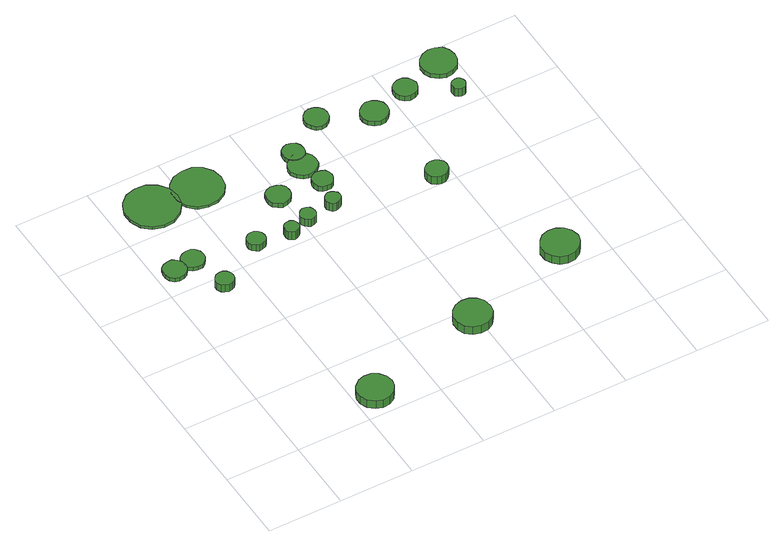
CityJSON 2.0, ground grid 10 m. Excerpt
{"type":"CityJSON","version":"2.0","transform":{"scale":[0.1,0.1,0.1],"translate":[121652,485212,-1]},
"CityObjects":{
"tree1":{"type":"SolitaryVegetationObject","attributes":{"function":"something"},"geometry":[{"type":"MultiSurface","lod":"1","boundaries":[[[0,1,2,3,4,5,6,7,8,9,10,11,12,13,14]],[[15,16,17,18,19,20,21,22,23,24,25,26,27,28,29]],[[0,29,28,1]],[[1,28,27,2]],[[2,27,26,3]],[[3,26,25,4]],[[4,25,24,5]],[[5,24,23,6]],[[6,23,22,7]],[[7,22,21,8]],[[8,21,20,9]],[[9,20,19,10]],[[10,19,18,11]],[[11,18,17,12]],[[12,17,16,13]],[[13,16,15,14]],[[14,15,29,0]]]}]},
"tree2":{"type":"SolitaryVegetationObject","attributes":{"function":"something"},"geometry":[{"type":"MultiSurface","lod":"1","boundaries":[[[30,31,32,33,34,35,36,37,38,39,40,41,42,43,44]],[[45,46,47,48,49,50,51,52,53,54,55,56,57,58,59]],[[30,59,58,31]],[[31,58,57,32]],[[32,57,56,33]],[[33,56,55,34]],[[34,55,54,35]],[[35,54,53,36]],[[36,53,52,37]],[[37,52,51,38]],[[38,51,50,39]],[[39,50,49,40]],[[40,49,48,41]],[[41,48,47,42]],[[42,47,46,43]],[[43,46,45,44]],[[44,45,59,30]]]}]},
"tree3":{"type":"SolitaryVegetationObject","attributes":{"function":"something"},"geometry":[{"type":"MultiSurface","lod":"1","boundaries":[[[60,61,62,63,64,65,66,67,68,69,70,71,72,73,74]],[[75,76,77,78,79,80,81,82,83,84,85,86,87,88,89]],[[60,89,88,61]],[[61,88,87,62]],[[62,87,86,63]],[[63,86,85,64]],[[64,85,84,65]],[[65,84,83,66]],[[66,83,82,67]],[[67,82,81,68]],[[68,81,80,69]],[[69,80,79,70]],[[70,79,78,71]],[[71,78,77,72]],[[72,77,76,73]],[[73,76,75,74]],[[74,75,89,60]]]}]},
"tree4":{"type":"SolitaryVegetationObject","attributes":{"function":"something"},"geometry":[{"type":"MultiSurface","lod":"1","boundaries":[[[90,91,92,93,94,95,96,97,98,99,100,101,102,103,104]],[[105,106,107,108,109,110,111,112,113,114,115,116,117,118,119]],[[90,119,118,91]],[[91,118,117,92]],[[92,117,116,93]],[[93,116,115,94]],[[94,115,114,95]],[[95,114,113,96]],[[96,113,112,97]],[[97,112,111,98]],[[98,111,110,99]],[[99,110,109,100]],[[100,109,108,101]],[[101,108,107,102]],[[102,107,106,103]],[[103,106,105,104]],[[104,105,119,90]]]}]},
"tree5":{"type":"SolitaryVegetationObject","attributes":{"function":"something"},"geometry":[{"type":"MultiSurface","lod":"1","boundaries":[[[120,121,122,123,124,125,126,127,128,129,130,131,132,133,134]],[[135,136,137,138,139,140,141,142,143,144,145,146,147,148,149]],[[120,149,148,121]],[[121,148,147,122]],[[122,147,146,123]],[[123,146,145,124]],[[124,145,144,125]],[[125,144,143,126]],[[126,143,142,127]],[[127,142,141,128]],[[128,141,140,129]],[[129,140,139,130]],[[130,139,138,131]],[[131,138,137,132]],[[132,137,136,133]],[[133,136,135,134]],[[134,135,149,120]]]}]},
"tree6":{"type":"SolitaryVegetationObject","attributes":{"function":"something"},"geometry":[{"type":"MultiSurface","lod":"1","boundaries":[[[150,151,152,153,154,155,156,157,158,159,160,161,162,163,164]],[[165,166,167,168,169,170,171,172,173,174,175,176,177,178,179]],[[150,179,178,151]],[[151,178,177,152]],[[152,177,176,153]],[[153,176,175,154]],[[154,175,174,155]],[[155,174,173,156]],[[156,173,172,157]],[[157,172,171,158]],[[158,171,170,159]],[[159,170,169,160]],[[160,169,168,161]],[[161,168,167,162]],[[162,167,166,163]],[[163,166,165,164]],[[164,165,179,150]]]}]},
"tree7":{"type":"SolitaryVegetationObject","attributes":{"function":"something"},"geometry":[{"type":"MultiSurface","lod":"1","boundaries":[[[180,181,182,183,184,185,186,187,188,189,190,191,192,193,194]],[[195,196,197,198,199,200,201,202,203,204,205,206,207,208,209]],[[180,209,208,181]],[[181,208,207,182]],[[182,207,206,183]],[[183,206,205,184]],[[184,205,204,185]],[[185,204,203,186]],[[186,203,202,187]],[[187,202,201,188]],[[188,201,200,189]],[[189,200,199,190]],[[190,199,198,191]],[[191,198,197,192]],[[192,197,196,193]],[[193,196,195,194]],[[194,195,209,180]]]}]},
"tree8":{"type":"SolitaryVegetationObject","attributes":{"function":"something"},"geometry":[{"type":"MultiSurface","lod":"1","boundaries":[[[210,211,212,213,214,215,216,217,218,219,220,221,222,223,224]],[[225,226,227,228,229,230,231,232,233,234,235,236,237,238,239]],[[210,239,238,211]],[[211,238,237,212]],[[212,237,236,213]],[[213,236,235,214]],[[214,235,234,215]],[[215,234,233,216]],[[216,233,232,217]],[[217,232,231,218]],[[218,231,230,219]],[[219,230,229,220]],[[220,229,228,221]],[[221,228,227,222]],[[222,227,226,223]],[[223,226,225,224]],[[224,225,239,210]]]}]},
"tree9":{"type":"SolitaryVegetationObject","attributes":{"function":"something"},"geometry":[{"type":"MultiSurface","lod":"1","boundaries":[[[240,241,242,243,244,245,246,247,248,249,250,251,252,253,254]],[[255,256,257,258,259,260,261,262,263,264,265,266,267,268,269]],[[240,269,268,241]],[[241,268,267,242]],[[242,267,266,243]],[[243,266,265,244]],[[244,265,264,245]],[[245,264,263,246]],[[246,263,262,247]],[[247,262,261,248]],[[248,261,260,249]],[[249,260,259,250]],[[250,259,258,251]],[[251,258,257,252]],[[252,257,256,253]],[[253,256,255,254]],[[254,255,269,240]]]}]},
"tree10":{"type":"SolitaryVegetationObject","attributes":{"function":"something"},"geometry":[{"type":"MultiSurface","lod":"1","boundaries":[[[270,271,272,273,274,275,276,277,278,279,280,281,282,283,284]],[[285,286,287,288,289,290,291,292,293,294,295,296,297,298,299]],[[270,299,298,271]],[[271,298,297,272]],[[272,297,296,273]],[[273,296,295,274]],[[274,295,294,275]],[[275,294,293,276]],[[276,293,292,277]],[[277,292,291,278]],[[278,291,290,279]],[[279,290,289,280]],[[280,289,288,281]],[[281,288,287,282]],[[282,287,286,283]],[[283,286,285,284]],[[284,285,299,270]]]}]},
"tree11":{"type":"SolitaryVegetationObject","attributes":{"function":"something"},"geometry":[{"type":"MultiSurface","lod":"1","boundaries":[[[300,301,302,303,304,305,306,307,308,309,310,311,312,313,314]],[[315,316,317,318,319,320,321,322,323,324,325,326,327,328,329]],[[300,329,328,301]],[[301,328,327,302]],[[302,327,326,303]],[[303,326,325,304]],[[304,325,324,305]],[[305,324,323,306]],[[306,323,322,307]],[[307,322,321,308]],[[308,321,320,309]],[[309,320,319,310]],[[310,319,318,311]],[[311,318,317,312]],[[312,317,316,313]],[[313,316,315,314]],[[314,315,329,300]]]}]},
"tree12":{"type":"SolitaryVegetationObject","attributes":{"function":"something"},"geometry":[{"type":"MultiSurface","lod":"1","boundaries":[[[330,331,332,333,334,335,336,337,338,339,340,341,342,343,344]],[[345,346,347,348,349,350,351,352,353,354,355,356,357,358,359]],[[330,359,358,331]],[[331,358,357,332]],[[332,357,356,333]],[[333,356,355,334]],[[334,355,354,335]],[[335,354,353,336]],[[336,353,352,337]],[[337,352,351,338]],[[338,351,350,339]],[[339,350,349,340]],[[340,349,348,341]],[[341,348,347,342]],[[342,347,346,343]],[[343,346,345,344]],[[344,345,359,330]]]}]},
"tree13":{"type":"SolitaryVegetationObject","attributes":{"function":"something"},"geometry":[{"type":"MultiSurface","lod":"1","boundaries":[[[360,361,362,363,364,365,366,367,368,369,370,371,372,373,374]],[[375,376,377,378,379,380,381,382,383,384,385,386,387,388,389]],[[360,389,388,361]],[[361,388,387,362]],[[362,387,386,363]],[[363,386,385,364]],[[364,385,384,365]],[[365,384,383,366]],[[366,383,382,367]],[[367,382,381,368]],[[368,381,380,369]],[[369,380,379,370]],[[370,379,378,371]],[[371,378,377,372]],[[372,377,376,373]],[[373,376,375,374]],[[374,375,389,360]]]}]},
"tree14":{"type":"SolitaryVegetationObject","attributes":{"function":"something"},"geometry":[{"type":"MultiSurface","lod":"1","boundaries":[[[390,391,392,393,394,395,396,397,398,399,400,401,402,403,404]],[[405,406,407,408,409,410,411,412,413,414,415,416,417,418,419]],[[390,419,418,391]],[[391,418,417,392]],[[392,417,416,393]],[[393,416,415,394]],[[394,415,414,395]],[[395,414,413,396]],[[396,413,412,397]],[[397,412,411,398]],[[398,411,410,399]],[[399,410,409,400]],[[400,409,408,401]],[[401,408,407,402]],[[402,407,406,403]],[[403,406,405,404]],[[404,405,419,390]]]}]},
"tree15":{"type":"SolitaryVegetationObject","attributes":{"function":"something"},"geometry":[{"type":"MultiSurface","lod":"1","boundaries":[[[420,421,422,423,424,425,426,427,428,429,430,431,432,433,434]],[[435,436,437,438,439,440,441,442,443,444,445,446,447,448,449]],[[420,449,448,421]],[[421,448,447,422]],[[422,447,446,423]],[[423,446,445,424]],[[424,445,444,425]],[[425,444,443,426]],[[426,443,442,427]],[[427,442,441,428]],[[428,441,440,429]],[[429,440,439,430]],[[430,439,438,431]],[[431,438,437,432]],[[432,437,436,433]],[[433,436,435,434]],[[434,435,449,420]]]}]},
"tree16":{"type":"SolitaryVegetationObject","attributes":{"function":"something"},"geometry":[{"type":"MultiSurface","lod":"1","boundaries":[[[450,451,452,453,454,455,456,457,458,459,460,461,462,463,464]],[[465,466,467,468,469,470,471,472,473,474,475,476,477,478,479]],[[450,479,478,451]],[[451,478,477,452]],[[452,477,476,453]],[[453,476,475,454]],[[454,475,474,455]],[[455,474,473,456]],[[456,473,472,457]],[[457,472,471,458]],[[458,471,470,459]],[[459,470,469,460]],[[460,469,468,461]],[[461,468,467,462]],[[462,467,466,463]],[[463,466,465,464]],[[464,465,479,450]]]}]},
"tree17":{"type":"SolitaryVegetationObject","attributes":{"function":"something"},"geometry":[{"type":"MultiSurface","lod":"1","boundaries":[[[480,481,482,483,484,485,486,487,488,489,490,491,492,493,494]],[[495,496,497,498,499,500,501,502,503,504,505,506,507,508,509]],[[480,509,508,481]],[[481,508,507,482]],[[482,507,506,483]],[[483,506,505,484]],[[484,505,504,485]],[[485,504,503,486]],[[486,503,502,487]],[[487,502,501,488]],[[488,501,500,489]],[[489,500,499,490]],[[490,499,498,491]],[[491,498,497,492]],[[492,497,496,493]],[[493,496,495,494]],[[494,495,509,480]]]}]},
"tree18":{"type":"SolitaryVegetationObject","attributes":{"function":"something"},"geometry":[{"type":"MultiSurface","lod":"1","boundaries":[[[510,511,512,513,514,515,516,517,518,519,520,521,522,523,524]],[[525,526,527,528,529,530,531,532,533,534,535,536,537,538,539]],[[510,539,538,511]],[[511,538,537,512]],[[512,537,536,513]],[[513,536,535,514]],[[514,535,534,515]],[[515,534,533,516]],[[516,533,532,517]],[[517,532,531,518]],[[518,531,530,519]],[[519,530,529,520]],[[520,529,528,521]],[[521,528,527,522]],[[522,527,526,523]],[[523,526,525,524]],[[524,525,539,510]]]}]},
"tree19":{"type":"SolitaryVegetationObject","attributes":{"function":"something"},"geometry":[{"type":"MultiSurface","lod":"1","boundaries":[[[540,541,542,543,544,545,546,547,548,549,550,551,552,553,554]],[[555,556,557,558,559,560,561,562,563,564,565,566,567,568,569]],[[540,569,568,541]],[[541,568,567,542]],[[542,567,566,543]],[[543,566,565,544]],[[544,565,564,545]],[[545,564,563,546]],[[546,563,562,547]],[[547,562,561,548]],[[548,561,560,549]],[[549,560,559,550]],[[550,559,558,551]],[[551,558,557,552]],[[552,557,556,553]],[[553,556,555,554]],[[554,555,569,540]]]}]},
"tree20":{"type":"SolitaryVegetationObject","attributes":{"function":"something"},"geometry":[{"type":"MultiSurface","lod":"1","boundaries":[[[570,571,572,573,574,575,576,577,578,579,580,581,582,583,584]],[[585,586,587,588,589,590,591,592,593,594,595,596,597,598,599]],[[570,599,598,571]],[[571,598,597,572]],[[572,597,596,573]],[[573,596,595,574]],[[574,595,594,575]],[[575,594,593,576]],[[576,593,592,577]],[[577,592,591,578]],[[578,591,590,579]],[[579,590,589,580]],[[580,589,588,581]],[[581,588,587,582]],[[582,587,586,583]],[[583,586,585,584]],[[584,585,599,570]]]}]},
"tree21":{"type":"SolitaryVegetationObject","attributes":{"function":"something"},"geometry":[{"type":"MultiSurface","lod":"1","boundaries":[[[600,601,602,603,604,605,606,607,608,609,610,611,612,613,614]],[[615,616,617,618,619,620,621,622,623,624,625,626,627,628,629]],[[600,629,628,601]],[[601,628,627,602]],[[602,627,626,603]],[[603,626,625,604]],[[604,625,624,605]],[[605,624,623,606]],[[606,623,622,607]],[[607,622,621,608]],[[608,621,620,609]],[[609,620,619,610]],[[610,619,618,611]],[[611,618,617,612]],[[612,617,616,613]],[[613,616,615,614]],[[614,615,629,600]]]}]},
"tree22":{"type":"SolitaryVegetationObject","attributes":{"function":"something"},"geometry":[{"type":"MultiSurface","lod":"1","boundaries":[[[630,631,632,633,634,635,636,637,638,639,640,641,642,643,644]],[[645,646,647,648,649,650,651,652,653,654,655,656,657,658,659]],[[630,659,658,631]],[[631,658,657,632]],[[632,657,656,633]],[[633,656,655,634]],[[634,655,654,635]],[[635,654,653,636]],[[636,653,652,637]],[[637,652,651,638]],[[638,651,650,639]],[[639,650,649,640]],[[640,649,648,641]],[[641,648,647,642]],[[642,647,646,643]],[[643,646,645,644]],[[644,645,659,630]]]}]}
},
"vertices":[
[40,335,6],[39,341,6],[35,346,6],[30,350,6],[23,350,6],[17,348,6],[12,344,6],[10,338,6],[10,332,6],[12,326,6],[17,321,6],[23,319,6],[30,320,6],[35,323,6],[39,328,6],[39,328,0],[35,323,0],[30,320,0],[23,319,0],[17,321,0],[12,326,0],[10,332,0],[10,338,0],[12,344,0],[17,348,0],[23,350,0],[30,350,0],[35,346,0],[39,341,0],[40,335,0],
[150,31,15],[148,41,15],[142,49,15],[134,54,15],[124,55,15],[115,52,15],[107,45,15],[103,36,15],[103,27,15],[107,18,15],[115,11,15],[124,8,15],[134,9,15],[142,14,15],[148,22,15],[148,22,2],[142,14,2],[134,9,2],[124,8,2],[115,11,2],[107,18,2],[103,27,2],[103,36,2],[107,45,2],[115,52,2],[124,55,2],[134,54,2],[142,49,2],[148,41,2],[150,31,2],
[76,282,16],[75,287,16],[72,291,16],[68,294,16],[63,294,16],[58,293,16],[54,289,16],[52,285,16],[52,280,16],[54,275,16],[58,272,16],[63,270,16],[68,271,16],[72,273,16],[75,277,16],[75,277,4],[72,273,4],[68,271,4],[63,270,4],[58,272,4],[54,275,4],[52,280,4],[52,285,4],[54,289,4],[58,293,4],[63,294,4],[68,294,4],[72,291,4],[75,287,4],[76,282,4],
[68,339,6],[67,345,6],[63,351,6],[58,354,6],[51,354,6],[45,352,6],[40,348,6],[38,342,6],[38,336,6],[40,330,6],[45,326,6],[51,324,6],[58,324,6],[63,328,6],[67,333,6],[67,333,0],[63,328,0],[58,324,0],[51,324,0],[45,326,0],[40,330,0],[38,336,0],[38,342,0],[40,348,0],[45,352,0],[51,354,0],[58,354,0],[63,351,0],[67,345,0],[68,339,0],
[93,442,4],[90,457,4],[81,469,4],[68,477,4],[53,478,4],[39,474,4],[28,464,4],[22,450,4],[22,435,4],[28,421,4],[39,411,4],[53,407,4],[68,408,4],[81,416,4],[90,428,4],[90,428,0],[81,416,0],[68,408,0],[53,407,0],[39,411,0],[28,421,0],[22,435,0],[22,450,0],[28,464,0],[39,474,0],[53,478,0],[68,477,0],[81,469,0],[90,457,0],[93,442,0],
[146,326,10],[145,331,10],[142,335,10],[137,338,10],[132,338,10],[128,337,10],[124,333,10],[122,329,10],[122,324,10],[124,319,10],[128,316,10],[132,314,10],[137,315,10],[142,317,10],[145,321,10],[145,321,0],[142,317,0],[137,315,0],[132,314,0],[128,316,0],[124,319,0],[122,324,0],[122,329,0],[124,333,0],[128,337,0],[132,338,0],[137,338,0],[142,335,0],[145,331,0],[146,326,0],
[154,442,4],[151,456,4],[143,467,4],[131,474,4],[117,475,4],[103,471,4],[93,462,4],[87,449,4],[87,435,4],[93,422,4],[103,413,4],[117,409,4],[131,410,4],[143,417,4],[151,428,4],[151,428,0],[143,417,0],[131,410,0],[117,409,0],[103,413,0],[93,422,0],[87,435,0],[87,449,0],[93,462,0],[103,471,0],[117,475,0],[131,474,0],[143,467,0],[151,456,0],[154,442,0],
[189,318,14],[188,322,14],[186,326,14],[182,328,14],[178,328,14],[174,327,14],[171,324,14],[170,320,14],[170,316,14],[171,312,14],[174,310,14],[178,308,14],[182,309,14],[186,311,14],[188,314,14],[188,314,1],[186,311,1],[182,309,1],[178,308,1],[174,310,1],[171,312,1],[170,316,1],[170,320,1],[171,324,1],[174,327,1],[178,328,1],[182,328,1],[186,326,1],[188,322,1],[189,318,1],
[218,328,13],[217,332,13],[215,336,13],[211,338,13],[206,339,13],[202,337,13],[199,334,13],[197,330,13],[197,326,13],[199,322,13],[202,319,13],[206,317,13],[211,318,13],[215,320,13],[217,324,13],[217,324,1],[215,320,1],[211,318,1],[206,317,1],[202,319,1],[199,322,1],[197,326,1],[197,330,1],[199,334,1],[202,337,1],[206,339,1],[211,338,1],[215,336,1],[217,332,1],[218,328,1],
[212,379,7],[211,386,7],[207,391,7],[201,394,7],[194,395,7],[188,393,7],[183,389,7],[181,383,7],[181,376,7],[183,370,7],[188,366,7],[194,363,7],[201,364,7],[207,367,7],[211,373,7],[211,373,0],[207,367,0],[201,364,0],[194,363,0],[188,366,0],[183,370,0],[181,376,0],[181,383,0],[183,389,0],[188,393,0],[194,395,0],[201,394,0],[207,391,0],[211,386,0],[212,379,0],
[317,80,15],[315,91,15],[309,99,15],[300,104,15],[290,105,15],[280,102,15],[272,95,15],[268,86,15],[268,75,15],[272,66,15],[280,59,15],[290,56,15],[300,57,15],[309,62,15],[315,70,15],[315,70,2],[309,62,2],[300,57,2],[290,56,2],[280,59,2],[272,66,2],[268,75,2],[268,86,2],[272,95,2],[280,102,2],[290,105,2],[300,104,2],[309,99,2],[315,91,2],[317,80,2],
[257,334,15],[256,339,15],[253,342,15],[249,344,15],[245,345,15],[241,343,15],[238,340,15],[236,337,15],[236,332,15],[238,328,15],[241,325,15],[245,324,15],[249,325,15],[253,327,15],[256,330,15],[256,330,2],[253,327,2],[249,325,2],[245,324,2],[241,325,2],[238,328,2],[236,332,2],[236,337,2],[238,340,2],[241,343,2],[245,345,2],[249,344,2],[253,342,2],[256,339,2],[257,334,2],
[269,374,8],[268,380,8],[265,385,8],[260,387,8],[254,388,8],[248,386,8],[244,382,8],[242,377,8],[242,372,8],[244,366,8],[248,362,8],[254,361,8],[260,361,8],[265,364,8],[268,369,8],[268,369,0],[265,364,0],[260,361,0],[254,361,0],[248,362,0],[244,366,0],[242,372,0],[242,377,0],[244,382,0],[248,386,0],[254,388,0],[260,387,0],[265,385,0],[268,380,0],[269,374,0],
[267,409,6],[266,417,6],[261,423,6],[254,427,6],[246,428,6],[239,425,6],[233,420,6],[229,413,6],[229,405,6],[233,398,6],[239,392,6],[246,390,6],[254,391,6],[261,395,6],[266,401,6],[266,401,0],[261,395,0],[254,391,0],[246,390,0],[239,392,0],[233,398,0],[229,405,0],[229,413,0],[233,420,0],[239,425,0],[246,428,0],[254,427,0],[261,423,0],[266,417,0],[267,409,0],
[263,432,7],[262,438,7],[259,443,7],[253,446,7],[247,447,7],[242,445,7],[237,441,7],[235,435,7],[235,429,7],[237,424,7],[242,420,7],[247,418,7],[253,418,7],[259,421,7],[262,426,7],[262,426,0],[259,421,0],[253,418,0],[247,418,0],[242,420,0],[237,424,0],[235,429,0],[235,435,0],[237,441,0],[242,445,0],[247,447,0],[253,446,0],[259,443,0],[262,438,0],[263,432,0],
[319,470,6],[318,476,6],[314,482,6],[308,485,6],[301,486,6],[295,484,6],[290,479,6],[287,473,6],[287,466,6],[290,460,6],[295,455,6],[301,453,6],[308,454,6],[314,458,6],[318,463,6],[318,463,0],[314,458,0],[308,454,0],[301,453,0],[295,455,0],[290,460,0],[287,466,0],[287,473,0],[290,479,0],[295,484,0],[301,486,0],[308,485,0],[314,482,0],[318,476,0],[319,470,0],
[395,315,13],[394,321,13],[390,325,13],[385,328,13],[379,329,13],[373,327,13],[368,323,13],[366,318,13],[366,312,13],[368,306,13],[373,302,13],[379,300,13],[385,301,13],[390,304,13],[394,309,13],[394,309,0],[390,304,0],[385,301,0],[379,300,0],[373,302,0],[368,306,0],[366,312,0],[366,318,0],[368,323,0],[373,327,0],[379,329,0],[385,328,0],[390,325,0],[394,321,0],[395,315,0],
[469,129,15],[466,140,15],[460,148,15],[451,153,15],[441,154,15],[431,151,15],[424,144,15],[419,135,15],[419,124,15],[424,115,15],[431,108,15],[441,105,15],[451,106,15],[460,111,15],[466,119,15],[466,119,2],[460,111,2],[451,106,2],[441,105,2],[431,108,2],[424,115,2],[419,124,2],[419,135,2],[424,144,2],[431,151,2],[441,154,2],[451,153,2],[460,148,2],[466,140,2],[469,129,2],
[386,442,7],[385,449,7],[380,455,7],[374,459,7],[366,460,7],[359,457,7],[353,452,7],[350,445,7],[350,438,7],[353,431,7],[359,426,7],[366,423,7],[374,424,7],[380,428,7],[385,434,7],[385,434,0],[380,428,0],[374,424,0],[366,423,0],[359,426,0],[353,431,0],[350,438,0],[350,445,0],[353,452,0],[359,457,0],[366,460,0],[374,459,0],[380,455,0],[385,449,0],[386,442,0],
[436,457,8],[434,463,8],[431,468,8],[425,472,8],[418,472,8],[412,470,8],[407,466,8],[405,460,8],[405,453,8],[407,448,8],[412,443,8],[418,441,8],[425,442,8],[431,445,8],[434,450,8],[434,450,0],[431,445,0],[425,442,0],[418,441,0],[412,443,0],[407,448,0],[405,453,0],[405,460,0],[407,466,0],[412,470,0],[418,472,0],[425,472,0],[431,468,0],[434,463,0],[436,457,0],
[485,424,14],[484,428,14],[482,431,14],[479,433,14],[475,433,14],[471,432,14],[468,429,14],[467,426,14],[467,422,14],[468,419,14],[471,416,14],[475,415,14],[479,415,14],[482,417,14],[484,420,14],[484,420,1],[482,417,1],[479,415,1],[475,415,1],[471,416,1],[468,419,1],[467,422,1],[467,426,1],[468,429,1],[471,432,1],[475,433,1],[479,433,1],[482,431,1],[484,428,1],[485,424,1],
[501,475,7],[499,485,7],[494,493,7],[485,497,7],[476,498,7],[467,495,7],[459,489,7],[455,480,7],[455,470,7],[459,462,7],[467,455,7],[476,452,7],[485,453,7],[494,458,7],[499,466,7],[499,466,0],[494,458,0],[485,453,0],[476,452,0],[467,455,0],[459,462,0],[455,470,0],[455,480,0],[459,489,0],[467,495,0],[476,498,0],[485,497,0],[494,493,0],[499,485,0],[501,475,0]
]}
